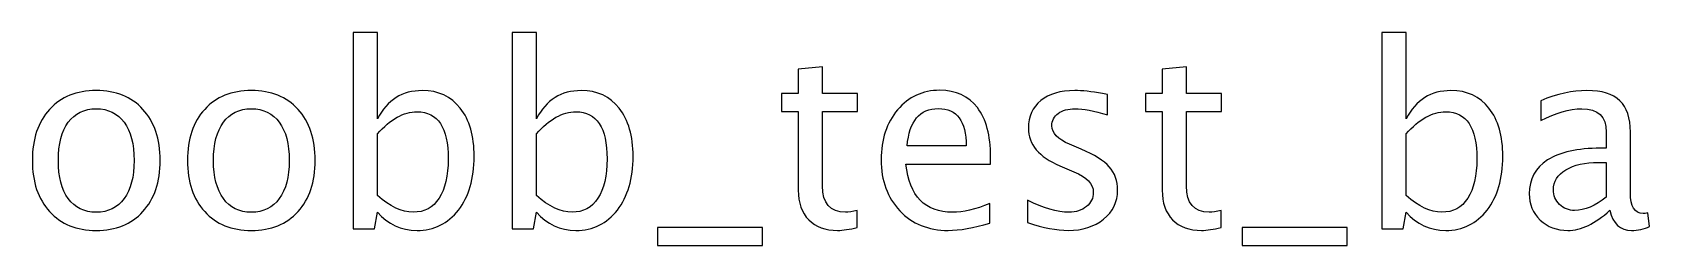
# Model space of a CAD drawing. Header units: centimetres. Extents: x -27.7 to 27.6, y -20.2 to 43.3.
# Drawn here: x -11.47 to -3.34, y -10.97 to -9.9 of the extents above; entities that cross this region are included whole.
import ezdxf

# ---------------------------------------------------------------- set-up
doc = ezdxf.new("R2010")
doc.units = ezdxf.units.CM
doc.header["$MEASUREMENT"] = 0
doc.layers.add('Layer 1', color=7, linetype='Continuous')

msp = doc.modelspace()

# ---------------------------------------------------------------- linework, layer by layer
at = {"layer": 'Layer 1'}
for points, knots in [([(-9.85982, -10.88227), (-9.85982, -10.88227), (-9.85982, -9.89548), (-9.85982, -9.89548), (-9.85982, -9.89548), (-9.85982, -9.89548), (-9.7379, -9.89548), (-9.7379, -9.89548), (-9.7379, -9.89548), (-9.7379, -9.89548), (-9.7379, -10.32876), (-9.7379, -10.32876), (-9.7379, -10.32876), (-9.68795, -10.23457), (-9.6128, -10.18758), (-9.51269, -10.18758), (-9.51269, -10.18758), (-9.43162, -10.18758), (-9.36791, -10.217), (-9.32134, -10.27606), (-9.32134, -10.27606), (-9.27477, -10.33511), (-9.25149, -10.41576), (-9.25149, -10.51799), (-9.25149, -10.51799), (-9.25149, -10.62933), (-9.27795, -10.71929), (-9.33065, -10.78744), (-9.33065, -10.78744), (-9.38336, -10.85581), (-9.45278, -10.88989), (-9.53872, -10.88989), (-9.53872, -10.88989), (-9.61852, -10.88989), (-9.68498, -10.85941), (-9.7379, -10.79824), (-9.7379, -10.79824), (-9.7379, -10.79824), (-9.75272, -10.88227), (-9.75272, -10.88227), (-9.75272, -10.88227), (-9.75272, -10.88227), (-9.85982, -10.88227), (-9.85982, -10.88227)], [0, 0, 0, 0, 0.0833333, 0.0833333, 0.0833333, 0.0833333, 0.1666667, 0.1666667, 0.1666667, 0.1666667, 0.25, 0.25, 0.25, 0.25, 0.3333333, 0.3333333, 0.3333333, 0.3333333, 0.4166667, 0.4166667, 0.4166667, 0.4166667, 0.5, 0.5, 0.5, 0.5, 0.5833333, 0.5833333, 0.5833333, 0.5833333, 0.6666667, 0.6666667, 0.6666667, 0.6666667, 0.75, 0.75, 0.75, 0.75, 0.8333333, 0.8333333, 0.8333333, 0.8333333, 1, 1, 1, 1]), ([(-9.06057, -10.88227), (-9.06057, -10.88227), (-9.06057, -9.89548), (-9.06057, -9.89548), (-9.06057, -9.89548), (-9.06057, -9.89548), (-8.93865, -9.89548), (-8.93865, -9.89548), (-8.93865, -9.89548), (-8.93865, -9.89548), (-8.93865, -10.32876), (-8.93865, -10.32876), (-8.93865, -10.32876), (-8.8887, -10.23457), (-8.81355, -10.18758), (-8.71344, -10.18758), (-8.71344, -10.18758), (-8.63237, -10.18758), (-8.56866, -10.217), (-8.52209, -10.27606), (-8.52209, -10.27606), (-8.47552, -10.33511), (-8.45224, -10.41576), (-8.45224, -10.51799), (-8.45224, -10.51799), (-8.45224, -10.62933), (-8.4787, -10.71929), (-8.5314, -10.78744), (-8.5314, -10.78744), (-8.58411, -10.85581), (-8.65353, -10.88989), (-8.73947, -10.88989), (-8.73947, -10.88989), (-8.81927, -10.88989), (-8.88573, -10.85941), (-8.93865, -10.79824), (-8.93865, -10.79824), (-8.93865, -10.79824), (-8.95347, -10.88227), (-8.95347, -10.88227), (-8.95347, -10.88227), (-8.95347, -10.88227), (-9.06057, -10.88227), (-9.06057, -10.88227)], [0, 0, 0, 0, 0.0833333, 0.0833333, 0.0833333, 0.0833333, 0.1666667, 0.1666667, 0.1666667, 0.1666667, 0.25, 0.25, 0.25, 0.25, 0.3333333, 0.3333333, 0.3333333, 0.3333333, 0.4166667, 0.4166667, 0.4166667, 0.4166667, 0.5, 0.5, 0.5, 0.5, 0.5833333, 0.5833333, 0.5833333, 0.5833333, 0.6666667, 0.6666667, 0.6666667, 0.6666667, 0.75, 0.75, 0.75, 0.75, 0.8333333, 0.8333333, 0.8333333, 0.8333333, 1, 1, 1, 1]), ([(-4.68627, -10.88227), (-4.68627, -10.88227), (-4.68627, -9.89548), (-4.68627, -9.89548), (-4.68627, -9.89548), (-4.68627, -9.89548), (-4.56435, -9.89548), (-4.56435, -9.89548), (-4.56435, -9.89548), (-4.56435, -9.89548), (-4.56435, -10.32876), (-4.56435, -10.32876), (-4.56435, -10.32876), (-4.5144, -10.23457), (-4.43925, -10.18758), (-4.33914, -10.18758), (-4.33914, -10.18758), (-4.25807, -10.18758), (-4.19436, -10.217), (-4.14779, -10.27606), (-4.14779, -10.27606), (-4.10122, -10.33511), (-4.07794, -10.41576), (-4.07794, -10.51799), (-4.07794, -10.51799), (-4.07794, -10.62933), (-4.1044, -10.71929), (-4.1571, -10.78744), (-4.1571, -10.78744), (-4.20981, -10.85581), (-4.27923, -10.88989), (-4.36517, -10.88989), (-4.36517, -10.88989), (-4.44497, -10.88989), (-4.51143, -10.85941), (-4.56435, -10.79824), (-4.56435, -10.79824), (-4.56435, -10.79824), (-4.57917, -10.88227), (-4.57917, -10.88227), (-4.57917, -10.88227), (-4.57917, -10.88227), (-4.68627, -10.88227), (-4.68627, -10.88227)], [0, 0, 0, 0, 0.0833333, 0.0833333, 0.0833333, 0.0833333, 0.1666667, 0.1666667, 0.1666667, 0.1666667, 0.25, 0.25, 0.25, 0.25, 0.3333333, 0.3333333, 0.3333333, 0.3333333, 0.4166667, 0.4166667, 0.4166667, 0.4166667, 0.5, 0.5, 0.5, 0.5, 0.5833333, 0.5833333, 0.5833333, 0.5833333, 0.6666667, 0.6666667, 0.6666667, 0.6666667, 0.75, 0.75, 0.75, 0.75, 0.8333333, 0.8333333, 0.8333333, 0.8333333, 1, 1, 1, 1]), ([(-7.32533, -10.87444), (-7.36301, -10.88481), (-7.39581, -10.88989), (-7.42354, -10.88989), (-7.42354, -10.88989), (-7.48577, -10.88989), (-7.53424, -10.87211), (-7.56896, -10.83655), (-7.56896, -10.83655), (-7.60388, -10.80099), (-7.62124, -10.75167), (-7.62124, -10.68838), (-7.62124, -10.68838), (-7.62124, -10.68838), (-7.62124, -10.29299), (-7.62124, -10.29299), (-7.62124, -10.29299), (-7.62124, -10.29299), (-7.70548, -10.29299), (-7.70548, -10.29299), (-7.70548, -10.29299), (-7.70548, -10.29299), (-7.70548, -10.20155), (-7.70548, -10.20155), (-7.70548, -10.20155), (-7.70548, -10.20155), (-7.62124, -10.20155), (-7.62124, -10.20155), (-7.62124, -10.20155), (-7.62124, -10.20155), (-7.62124, -10.07984), (-7.62124, -10.07984), (-7.62124, -10.07984), (-7.62124, -10.07984), (-7.49932, -10.0682), (-7.49932, -10.0682), (-7.49932, -10.0682), (-7.49932, -10.0682), (-7.49932, -10.20155), (-7.49932, -10.20155), (-7.49932, -10.20155), (-7.49932, -10.20155), (-7.32279, -10.20155), (-7.32279, -10.20155), (-7.32279, -10.20155), (-7.32279, -10.20155), (-7.32279, -10.29299), (-7.32279, -10.29299), (-7.32279, -10.29299), (-7.32279, -10.29299), (-7.49932, -10.29299), (-7.49932, -10.29299), (-7.49932, -10.29299), (-7.49932, -10.29299), (-7.49932, -10.66637), (-7.49932, -10.66637), (-7.49932, -10.66637), (-7.49932, -10.75442), (-7.46101, -10.79845), (-7.3846, -10.79845), (-7.3846, -10.79845), (-7.3683, -10.79845), (-7.34861, -10.7957), (-7.32533, -10.79041), (-7.32533, -10.79041), (-7.32533, -10.79041), (-7.32533, -10.87444), (-7.32533, -10.87444)], [0, 0, 0, 0, 0.0555556, 0.0555556, 0.0555556, 0.0555556, 0.1111111, 0.1111111, 0.1111111, 0.1111111, 0.1666667, 0.1666667, 0.1666667, 0.1666667, 0.2222222, 0.2222222, 0.2222222, 0.2222222, 0.2777778, 0.2777778, 0.2777778, 0.2777778, 0.3333333, 0.3333333, 0.3333333, 0.3333333, 0.3888889, 0.3888889, 0.3888889, 0.3888889, 0.4444444, 0.4444444, 0.4444444, 0.4444444, 0.5, 0.5, 0.5, 0.5, 0.5555556, 0.5555556, 0.5555556, 0.5555556, 0.6111111, 0.6111111, 0.6111111, 0.6111111, 0.6666667, 0.6666667, 0.6666667, 0.6666667, 0.7222222, 0.7222222, 0.7222222, 0.7222222, 0.7777778, 0.7777778, 0.7777778, 0.7777778, 0.8333333, 0.8333333, 0.8333333, 0.8333333, 0.8888889, 0.8888889, 0.8888889, 0.8888889, 1, 1, 1, 1]), ([(-5.49526, -10.87444), (-5.53294, -10.88481), (-5.56574, -10.88989), (-5.59347, -10.88989), (-5.59347, -10.88989), (-5.6557, -10.88989), (-5.70417, -10.87211), (-5.73889, -10.83655), (-5.73889, -10.83655), (-5.77381, -10.80099), (-5.79117, -10.75167), (-5.79117, -10.68838), (-5.79117, -10.68838), (-5.79117, -10.68838), (-5.79117, -10.29299), (-5.79117, -10.29299), (-5.79117, -10.29299), (-5.79117, -10.29299), (-5.87541, -10.29299), (-5.87541, -10.29299), (-5.87541, -10.29299), (-5.87541, -10.29299), (-5.87541, -10.20155), (-5.87541, -10.20155), (-5.87541, -10.20155), (-5.87541, -10.20155), (-5.79117, -10.20155), (-5.79117, -10.20155), (-5.79117, -10.20155), (-5.79117, -10.20155), (-5.79117, -10.07984), (-5.79117, -10.07984), (-5.79117, -10.07984), (-5.79117, -10.07984), (-5.66925, -10.0682), (-5.66925, -10.0682), (-5.66925, -10.0682), (-5.66925, -10.0682), (-5.66925, -10.20155), (-5.66925, -10.20155), (-5.66925, -10.20155), (-5.66925, -10.20155), (-5.49272, -10.20155), (-5.49272, -10.20155), (-5.49272, -10.20155), (-5.49272, -10.20155), (-5.49272, -10.29299), (-5.49272, -10.29299), (-5.49272, -10.29299), (-5.49272, -10.29299), (-5.66925, -10.29299), (-5.66925, -10.29299), (-5.66925, -10.29299), (-5.66925, -10.29299), (-5.66925, -10.66637), (-5.66925, -10.66637), (-5.66925, -10.66637), (-5.66925, -10.75442), (-5.63094, -10.79845), (-5.55453, -10.79845), (-5.55453, -10.79845), (-5.53823, -10.79845), (-5.51854, -10.7957), (-5.49526, -10.79041), (-5.49526, -10.79041), (-5.49526, -10.79041), (-5.49526, -10.87444), (-5.49526, -10.87444)], [0, 0, 0, 0, 0.0555556, 0.0555556, 0.0555556, 0.0555556, 0.1111111, 0.1111111, 0.1111111, 0.1111111, 0.1666667, 0.1666667, 0.1666667, 0.1666667, 0.2222222, 0.2222222, 0.2222222, 0.2222222, 0.2777778, 0.2777778, 0.2777778, 0.2777778, 0.3333333, 0.3333333, 0.3333333, 0.3333333, 0.3888889, 0.3888889, 0.3888889, 0.3888889, 0.4444444, 0.4444444, 0.4444444, 0.4444444, 0.5, 0.5, 0.5, 0.5, 0.5555556, 0.5555556, 0.5555556, 0.5555556, 0.6111111, 0.6111111, 0.6111111, 0.6111111, 0.6666667, 0.6666667, 0.6666667, 0.6666667, 0.7222222, 0.7222222, 0.7222222, 0.7222222, 0.7777778, 0.7777778, 0.7777778, 0.7777778, 0.8333333, 0.8333333, 0.8333333, 0.8333333, 0.8888889, 0.8888889, 0.8888889, 0.8888889, 1, 1, 1, 1]), ([(-11.15225, -10.88989), (-11.2511, -10.88989), (-11.32941, -10.85835), (-11.38699, -10.79527), (-11.38699, -10.79527), (-11.44477, -10.7322), (-11.47356, -10.64647), (-11.47356, -10.53831), (-11.47356, -10.53831), (-11.47356, -10.43036), (-11.44477, -10.34485), (-11.38699, -10.28198), (-11.38699, -10.28198), (-11.32941, -10.21912), (-11.2511, -10.18758), (-11.15225, -10.18758), (-11.15225, -10.18758), (-11.0534, -10.18758), (-10.97508, -10.21912), (-10.91751, -10.28198), (-10.91751, -10.28198), (-10.85973, -10.34485), (-10.83094, -10.43036), (-10.83094, -10.53831), (-10.83094, -10.53831), (-10.83094, -10.64647), (-10.85973, -10.7322), (-10.91751, -10.79527), (-10.91751, -10.79527), (-10.97508, -10.85835), (-11.0534, -10.88989), (-11.15225, -10.88989)], [0, 0, 0, 0, 0.1111111, 0.1111111, 0.1111111, 0.1111111, 0.2222222, 0.2222222, 0.2222222, 0.2222222, 0.3333333, 0.3333333, 0.3333333, 0.3333333, 0.4444444, 0.4444444, 0.4444444, 0.4444444, 0.5555556, 0.5555556, 0.5555556, 0.5555556, 0.6666667, 0.6666667, 0.6666667, 0.6666667, 0.7777778, 0.7777778, 0.7777778, 0.7777778, 1, 1, 1, 1]), ([(-10.37205, -10.88989), (-10.4709, -10.88989), (-10.54921, -10.85835), (-10.60679, -10.79527), (-10.60679, -10.79527), (-10.66457, -10.7322), (-10.69336, -10.64647), (-10.69336, -10.53831), (-10.69336, -10.53831), (-10.69336, -10.43036), (-10.66457, -10.34485), (-10.60679, -10.28198), (-10.60679, -10.28198), (-10.54921, -10.21912), (-10.4709, -10.18758), (-10.37205, -10.18758), (-10.37205, -10.18758), (-10.2732, -10.18758), (-10.19488, -10.21912), (-10.13731, -10.28198), (-10.13731, -10.28198), (-10.07953, -10.34485), (-10.05074, -10.43036), (-10.05074, -10.53831), (-10.05074, -10.53831), (-10.05074, -10.64647), (-10.07953, -10.7322), (-10.13731, -10.79527), (-10.13731, -10.79527), (-10.19488, -10.85835), (-10.2732, -10.88989), (-10.37205, -10.88989)], [0, 0, 0, 0, 0.1111111, 0.1111111, 0.1111111, 0.1111111, 0.2222222, 0.2222222, 0.2222222, 0.2222222, 0.3333333, 0.3333333, 0.3333333, 0.3333333, 0.4444444, 0.4444444, 0.4444444, 0.4444444, 0.5555556, 0.5555556, 0.5555556, 0.5555556, 0.6666667, 0.6666667, 0.6666667, 0.6666667, 0.7777778, 0.7777778, 0.7777778, 0.7777778, 1, 1, 1, 1]), ([(-6.65731, -10.85306), (-6.73922, -10.87761), (-6.80929, -10.88989), (-6.86771, -10.88989), (-6.86771, -10.88989), (-6.9674, -10.88989), (-7.04847, -10.85687), (-7.11091, -10.79104), (-7.11091, -10.79104), (-7.17335, -10.72521), (-7.20468, -10.63991), (-7.20468, -10.53492), (-7.20468, -10.53492), (-7.20468, -10.43311), (-7.17716, -10.3495), (-7.12192, -10.2841), (-7.12192, -10.2841), (-7.06667, -10.21891), (-6.99598, -10.18631), (-6.90983, -10.18631), (-6.90983, -10.18631), (-6.82834, -10.18631), (-6.76526, -10.21531), (-6.72081, -10.2733), (-6.72081, -10.2733), (-6.67636, -10.3313), (-6.65413, -10.41343), (-6.65413, -10.5199), (-6.65413, -10.5199), (-6.65413, -10.5199), (-6.65477, -10.55715), (-6.65477, -10.55715), (-6.65477, -10.55715), (-6.65477, -10.55715), (-7.08022, -10.55715), (-7.08022, -10.55715), (-7.08022, -10.55715), (-7.06244, -10.71802), (-6.98391, -10.79845), (-6.84485, -10.79845), (-6.84485, -10.79845), (-6.79383, -10.79845), (-6.73139, -10.78406), (-6.65731, -10.75527), (-6.65731, -10.75527), (-6.65731, -10.75527), (-6.65731, -10.85306), (-6.65731, -10.85306)], [0, 0, 0, 0, 0.0769231, 0.0769231, 0.0769231, 0.0769231, 0.1538462, 0.1538462, 0.1538462, 0.1538462, 0.2307692, 0.2307692, 0.2307692, 0.2307692, 0.3076923, 0.3076923, 0.3076923, 0.3076923, 0.3846154, 0.3846154, 0.3846154, 0.3846154, 0.4615385, 0.4615385, 0.4615385, 0.4615385, 0.5384615, 0.5384615, 0.5384615, 0.5384615, 0.6153846, 0.6153846, 0.6153846, 0.6153846, 0.6923077, 0.6923077, 0.6923077, 0.6923077, 0.7692308, 0.7692308, 0.7692308, 0.7692308, 0.8461538, 0.8461538, 0.8461538, 0.8461538, 1, 1, 1, 1]), ([(-6.46787, -10.85052), (-6.46787, -10.85052), (-6.46787, -10.73876), (-6.46787, -10.73876), (-6.46787, -10.73876), (-6.38807, -10.77855), (-6.31886, -10.79845), (-6.2598, -10.79845), (-6.2598, -10.79845), (-6.22466, -10.79845), (-6.19545, -10.78892), (-6.17238, -10.76987), (-6.17238, -10.76987), (-6.14931, -10.75104), (-6.13767, -10.72733), (-6.13767, -10.69875), (-6.13767, -10.69875), (-6.13767, -10.65706), (-6.17005, -10.62255), (-6.23482, -10.59525), (-6.23482, -10.59525), (-6.23482, -10.59525), (-6.30616, -10.56498), (-6.30616, -10.56498), (-6.30616, -10.56498), (-6.41135, -10.52138), (-6.46406, -10.4583), (-6.46406, -10.37639), (-6.46406, -10.37639), (-6.46406, -10.31775), (-6.44332, -10.27161), (-6.40183, -10.23796), (-6.40183, -10.23796), (-6.36034, -10.2043), (-6.3034, -10.18758), (-6.23123, -10.18758), (-6.23123, -10.18758), (-6.19376, -10.18758), (-6.14719, -10.19266), (-6.09195, -10.20303), (-6.09195, -10.20303), (-6.09195, -10.20303), (-6.06655, -10.2079), (-6.06655, -10.2079), (-6.06655, -10.2079), (-6.06655, -10.2079), (-6.06655, -10.3095), (-6.06655, -10.3095), (-6.06655, -10.3095), (-6.13449, -10.28918), (-6.18868, -10.27902), (-6.22911, -10.27902), (-6.22911, -10.27902), (-6.26467, -10.27902), (-6.29282, -10.28685), (-6.3142, -10.3023), (-6.3142, -10.3023), (-6.33537, -10.31775), (-6.34595, -10.3385), (-6.34595, -10.36453), (-6.34595, -10.36453), (-6.34595, -10.40115), (-6.31632, -10.43227), (-6.25684, -10.45745), (-6.25684, -10.45745), (-6.25684, -10.45745), (-6.19821, -10.48222), (-6.19821, -10.48222), (-6.19821, -10.48222), (-6.13174, -10.51016), (-6.08475, -10.53979), (-6.05724, -10.57091), (-6.05724, -10.57091), (-6.02951, -10.60202), (-6.01575, -10.64097), (-6.01575, -10.68754), (-6.01575, -10.68754), (-6.01575, -10.74659), (-6.03903, -10.79506), (-6.08581, -10.83295), (-6.08581, -10.83295), (-6.13238, -10.87084), (-6.19207, -10.88989), (-6.26467, -10.88989), (-6.26467, -10.88989), (-6.32055, -10.88989), (-6.38807, -10.87677), (-6.46787, -10.85052)], [0, 0, 0, 0, 0.0434783, 0.0434783, 0.0434783, 0.0434783, 0.0869565, 0.0869565, 0.0869565, 0.0869565, 0.1304348, 0.1304348, 0.1304348, 0.1304348, 0.173913, 0.173913, 0.173913, 0.173913, 0.2173913, 0.2173913, 0.2173913, 0.2173913, 0.2608696, 0.2608696, 0.2608696, 0.2608696, 0.3043478, 0.3043478, 0.3043478, 0.3043478, 0.3478261, 0.3478261, 0.3478261, 0.3478261, 0.3913043, 0.3913043, 0.3913043, 0.3913043, 0.4347826, 0.4347826, 0.4347826, 0.4347826, 0.4782609, 0.4782609, 0.4782609, 0.4782609, 0.5217391, 0.5217391, 0.5217391, 0.5217391, 0.5652174, 0.5652174, 0.5652174, 0.5652174, 0.6086957, 0.6086957, 0.6086957, 0.6086957, 0.6521739, 0.6521739, 0.6521739, 0.6521739, 0.6956522, 0.6956522, 0.6956522, 0.6956522, 0.7391304, 0.7391304, 0.7391304, 0.7391304, 0.7826087, 0.7826087, 0.7826087, 0.7826087, 0.826087, 0.826087, 0.826087, 0.826087, 0.8695652, 0.8695652, 0.8695652, 0.8695652, 0.9130435, 0.9130435, 0.9130435, 0.9130435, 1, 1, 1, 1]), ([(-3.5401, -10.78892), (-3.61333, -10.85623), (-3.68382, -10.88989), (-3.75155, -10.88989), (-3.75155, -10.88989), (-3.80722, -10.88989), (-3.85358, -10.87253), (-3.89019, -10.83761), (-3.89019, -10.83761), (-3.92702, -10.80268), (-3.94544, -10.75866), (-3.94544, -10.70553), (-3.94544, -10.70553), (-3.94544, -10.63208), (-3.91454, -10.57556), (-3.85273, -10.53619), (-3.85273, -10.53619), (-3.79092, -10.49682), (-3.70223, -10.47714), (-3.58666, -10.47714), (-3.58666, -10.47714), (-3.58666, -10.47714), (-3.55809, -10.47714), (-3.55809, -10.47714), (-3.55809, -10.47714), (-3.55809, -10.47714), (-3.55809, -10.39607), (-3.55809, -10.39607), (-3.55809, -10.39607), (-3.55809, -10.31797), (-3.59873, -10.27902), (-3.68022, -10.27902), (-3.68022, -10.27902), (-3.7433, -10.27902), (-3.8123, -10.29892), (-3.88702, -10.33871), (-3.88702, -10.33871), (-3.88702, -10.33871), (-3.88702, -10.23838), (-3.88702, -10.23838), (-3.88702, -10.23838), (-3.80489, -10.20451), (-3.72742, -10.18758), (-3.65482, -10.18758), (-3.65482, -10.18758), (-3.5801, -10.18758), (-3.52486, -10.20451), (-3.48951, -10.23859), (-3.48951, -10.23859), (-3.45395, -10.27267), (-3.43617, -10.32516), (-3.43617, -10.39607), (-3.43617, -10.39607), (-3.43617, -10.39607), (-3.43617, -10.70024), (-3.43617, -10.70024), (-3.43617, -10.70024), (-3.43617, -10.76987), (-3.41479, -10.8048), (-3.37182, -10.8048), (-3.37182, -10.8048), (-3.36653, -10.8048), (-3.3587, -10.80395), (-3.34833, -10.80226), (-3.34833, -10.80226), (-3.34833, -10.80226), (-3.33965, -10.86999), (-3.33965, -10.86999), (-3.33965, -10.86999), (-3.36738, -10.88333), (-3.39786, -10.88989), (-3.4313, -10.88989), (-3.4313, -10.88989), (-3.48824, -10.88989), (-3.52443, -10.85623), (-3.5401, -10.78892)], [0, 0, 0, 0, 0.05, 0.05, 0.05, 0.05, 0.1, 0.1, 0.1, 0.1, 0.15, 0.15, 0.15, 0.15, 0.2, 0.2, 0.2, 0.2, 0.25, 0.25, 0.25, 0.25, 0.3, 0.3, 0.3, 0.3, 0.35, 0.35, 0.35, 0.35, 0.4, 0.4, 0.4, 0.4, 0.45, 0.45, 0.45, 0.45, 0.5, 0.5, 0.5, 0.5, 0.55, 0.55, 0.55, 0.55, 0.6, 0.6, 0.6, 0.6, 0.65, 0.65, 0.65, 0.65, 0.7, 0.7, 0.7, 0.7, 0.75, 0.75, 0.75, 0.75, 0.8, 0.8, 0.8, 0.8, 0.85, 0.85, 0.85, 0.85, 0.9, 0.9, 0.9, 0.9, 1, 1, 1, 1]), ([(-11.15246, -10.79845), (-11.09214, -10.79845), (-11.04515, -10.7758), (-11.0117, -10.73029), (-11.0117, -10.73029), (-10.97847, -10.685), (-10.96175, -10.62086), (-10.96175, -10.53831), (-10.96175, -10.53831), (-10.96175, -10.45597), (-10.97847, -10.39205), (-11.0117, -10.34675), (-11.0117, -10.34675), (-11.04515, -10.30167), (-11.09214, -10.27902), (-11.15246, -10.27902), (-11.15246, -10.27902), (-11.213, -10.27902), (-11.25999, -10.30167), (-11.29301, -10.34675), (-11.29301, -10.34675), (-11.32624, -10.39205), (-11.34275, -10.45597), (-11.34275, -10.53831), (-11.34275, -10.53831), (-11.34275, -10.62086), (-11.32624, -10.685), (-11.29301, -10.73029), (-11.29301, -10.73029), (-11.25999, -10.7758), (-11.213, -10.79845), (-11.15246, -10.79845)], [0, 0, 0, 0, 0.1111111, 0.1111111, 0.1111111, 0.1111111, 0.2222222, 0.2222222, 0.2222222, 0.2222222, 0.3333333, 0.3333333, 0.3333333, 0.3333333, 0.4444444, 0.4444444, 0.4444444, 0.4444444, 0.5555556, 0.5555556, 0.5555556, 0.5555556, 0.6666667, 0.6666667, 0.6666667, 0.6666667, 0.7777778, 0.7777778, 0.7777778, 0.7777778, 1, 1, 1, 1]), ([(-10.37226, -10.79845), (-10.31194, -10.79845), (-10.26495, -10.7758), (-10.2315, -10.73029), (-10.2315, -10.73029), (-10.19827, -10.685), (-10.18155, -10.62086), (-10.18155, -10.53831), (-10.18155, -10.53831), (-10.18155, -10.45597), (-10.19827, -10.39205), (-10.2315, -10.34675), (-10.2315, -10.34675), (-10.26495, -10.30167), (-10.31194, -10.27902), (-10.37226, -10.27902), (-10.37226, -10.27902), (-10.4328, -10.27902), (-10.47979, -10.30167), (-10.51281, -10.34675), (-10.51281, -10.34675), (-10.54604, -10.39205), (-10.56255, -10.45597), (-10.56255, -10.53831), (-10.56255, -10.53831), (-10.56255, -10.62086), (-10.54604, -10.685), (-10.51281, -10.73029), (-10.51281, -10.73029), (-10.47979, -10.7758), (-10.4328, -10.79845), (-10.37226, -10.79845)], [0, 0, 0, 0, 0.1111111, 0.1111111, 0.1111111, 0.1111111, 0.2222222, 0.2222222, 0.2222222, 0.2222222, 0.3333333, 0.3333333, 0.3333333, 0.3333333, 0.4444444, 0.4444444, 0.4444444, 0.4444444, 0.5555556, 0.5555556, 0.5555556, 0.5555556, 0.6666667, 0.6666667, 0.6666667, 0.6666667, 0.7777778, 0.7777778, 0.7777778, 0.7777778, 1, 1, 1, 1]), ([(-9.7379, -10.71421), (-9.67503, -10.7703), (-9.61513, -10.79845), (-9.55819, -10.79845), (-9.55819, -10.79845), (-9.5021, -10.79845), (-9.45871, -10.77495), (-9.42823, -10.72818), (-9.42823, -10.72818), (-9.39754, -10.6814), (-9.3823, -10.61557), (-9.3823, -10.53048), (-9.3823, -10.53048), (-9.3823, -10.373), (-9.43437, -10.29426), (-9.53851, -10.29426), (-9.53851, -10.29426), (-9.60667, -10.29426), (-9.67313, -10.33109), (-9.7379, -10.40496), (-9.7379, -10.40496), (-9.7379, -10.40496), (-9.7379, -10.71421), (-9.7379, -10.71421)], [0, 0, 0, 0, 0.1428571, 0.1428571, 0.1428571, 0.1428571, 0.2857143, 0.2857143, 0.2857143, 0.2857143, 0.4285714, 0.4285714, 0.4285714, 0.4285714, 0.5714286, 0.5714286, 0.5714286, 0.5714286, 0.7142857, 0.7142857, 0.7142857, 0.7142857, 1, 1, 1, 1]), ([(-8.93865, -10.71421), (-8.87578, -10.7703), (-8.81588, -10.79845), (-8.75894, -10.79845), (-8.75894, -10.79845), (-8.70285, -10.79845), (-8.65946, -10.77495), (-8.62898, -10.72818), (-8.62898, -10.72818), (-8.59829, -10.6814), (-8.58305, -10.61557), (-8.58305, -10.53048), (-8.58305, -10.53048), (-8.58305, -10.373), (-8.63512, -10.29426), (-8.73926, -10.29426), (-8.73926, -10.29426), (-8.80742, -10.29426), (-8.87388, -10.33109), (-8.93865, -10.40496), (-8.93865, -10.40496), (-8.93865, -10.40496), (-8.93865, -10.71421), (-8.93865, -10.71421)], [0, 0, 0, 0, 0.1428571, 0.1428571, 0.1428571, 0.1428571, 0.2857143, 0.2857143, 0.2857143, 0.2857143, 0.4285714, 0.4285714, 0.4285714, 0.4285714, 0.5714286, 0.5714286, 0.5714286, 0.5714286, 0.7142857, 0.7142857, 0.7142857, 0.7142857, 1, 1, 1, 1]), ([(-7.07387, -10.46571), (-7.07387, -10.46571), (-6.77669, -10.46571), (-6.77669, -10.46571), (-6.77669, -10.46571), (-6.77669, -10.3404), (-6.82347, -10.27775), (-6.91681, -10.27775), (-6.91681, -10.27775), (-7.01079, -10.27775), (-7.06307, -10.3404), (-7.07387, -10.46571)], [0, 0, 0, 0, 0.25, 0.25, 0.25, 0.25, 0.5, 0.5, 0.5, 0.5, 1, 1, 1, 1]), ([(-4.56435, -10.71421), (-4.50148, -10.7703), (-4.44158, -10.79845), (-4.38464, -10.79845), (-4.38464, -10.79845), (-4.32855, -10.79845), (-4.28516, -10.77495), (-4.25468, -10.72818), (-4.25468, -10.72818), (-4.22399, -10.6814), (-4.20875, -10.61557), (-4.20875, -10.53048), (-4.20875, -10.53048), (-4.20875, -10.373), (-4.26082, -10.29426), (-4.36496, -10.29426), (-4.36496, -10.29426), (-4.43312, -10.29426), (-4.49958, -10.33109), (-4.56435, -10.40496), (-4.56435, -10.40496), (-4.56435, -10.40496), (-4.56435, -10.71421), (-4.56435, -10.71421)], [0, 0, 0, 0, 0.1428571, 0.1428571, 0.1428571, 0.1428571, 0.2857143, 0.2857143, 0.2857143, 0.2857143, 0.4285714, 0.4285714, 0.4285714, 0.4285714, 0.5714286, 0.5714286, 0.5714286, 0.5714286, 0.7142857, 0.7142857, 0.7142857, 0.7142857, 1, 1, 1, 1]), ([(-3.55809, -10.72246), (-3.55809, -10.72246), (-3.55809, -10.54953), (-3.55809, -10.54953), (-3.55809, -10.54953), (-3.55809, -10.54953), (-3.59725, -10.54826), (-3.59725, -10.54826), (-3.59725, -10.54826), (-3.66498, -10.54826), (-3.71959, -10.56075), (-3.76129, -10.58572), (-3.76129, -10.58572), (-3.80278, -10.61091), (-3.82352, -10.64414), (-3.82352, -10.68563), (-3.82352, -10.68563), (-3.82352, -10.71463), (-3.81315, -10.73918), (-3.79262, -10.75929), (-3.79262, -10.75929), (-3.77187, -10.7794), (-3.74668, -10.78956), (-3.71684, -10.78956), (-3.71684, -10.78956), (-3.66604, -10.78956), (-3.61312, -10.76712), (-3.55809, -10.72246)], [0, 0, 0, 0, 0.125, 0.125, 0.125, 0.125, 0.25, 0.25, 0.25, 0.25, 0.375, 0.375, 0.375, 0.375, 0.5, 0.5, 0.5, 0.5, 0.625, 0.625, 0.625, 0.625, 0.75, 0.75, 0.75, 0.75, 1, 1, 1, 1]), ([(-8.3299, -10.96609), (-8.3299, -10.96609), (-8.3299, -10.87465), (-8.3299, -10.87465), (-8.3299, -10.87465), (-8.3299, -10.87465), (-7.80158, -10.87465), (-7.80158, -10.87465), (-7.80158, -10.87465), (-7.80158, -10.87465), (-7.80158, -10.96609), (-7.80158, -10.96609), (-7.80158, -10.96609), (-7.80158, -10.96609), (-8.3299, -10.96609), (-8.3299, -10.96609)], [0, 0, 0, 0, 0.2, 0.2, 0.2, 0.2, 0.4, 0.4, 0.4, 0.4, 0.6, 0.6, 0.6, 0.6, 1, 1, 1, 1]), ([(-5.38985, -10.96609), (-5.38985, -10.96609), (-5.38985, -10.87465), (-5.38985, -10.87465), (-5.38985, -10.87465), (-5.38985, -10.87465), (-4.86153, -10.87465), (-4.86153, -10.87465), (-4.86153, -10.87465), (-4.86153, -10.87465), (-4.86153, -10.96609), (-4.86153, -10.96609), (-4.86153, -10.96609), (-4.86153, -10.96609), (-5.38985, -10.96609), (-5.38985, -10.96609)], [0, 0, 0, 0, 0.2, 0.2, 0.2, 0.2, 0.4, 0.4, 0.4, 0.4, 0.6, 0.6, 0.6, 0.6, 1, 1, 1, 1])]:
    msp.add_open_spline(points, degree=3, knots=knots, dxfattribs=at)

doc.saveas('drawing.dxf')
